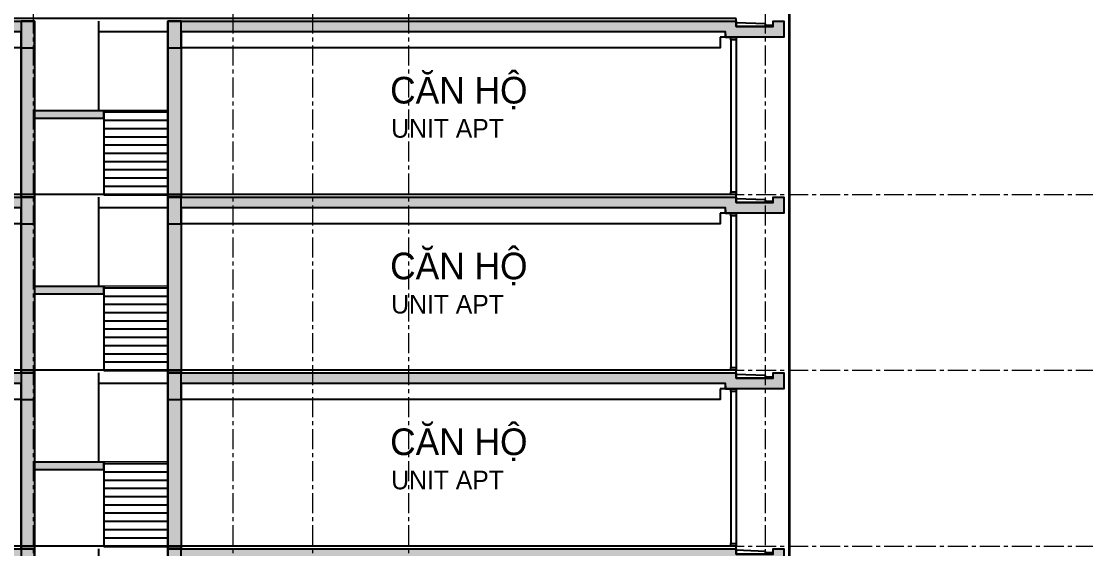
# Model space of a CAD drawing. Header units: millimetres. Extents: x -100356 to 314685, y 446 to 1273965.
# Drawn here: x 118527 to 138520, y 233136 to 243036 of the extents above; entities that cross this region are included whole.
import ezdxf
from ezdxf.xclip import XClip

# ---------------------------------------------------------------- set-up
doc = ezdxf.new("R2010")
doc.units = ezdxf.units.MM
doc.header["$XCLIPFRAME"] = 2
doc.linetypes.add('20180221 BF$0$Core - tb$0$HIDDEN', pattern=[0.375, 0.25, -0.125])
doc.linetypes.add('section$0$CENTER', pattern=[2, 1.25, -0.25, 0.25, -0.25])
for name, color, linetype, lineweight in [('@ color hatch', 7, 'Continuous', 13), ('Hatch-wall', 251, 'Continuous', 5), ('section$0$A-_FLORLEVL_E', 7, 'Continuous', 5), ('section$0$A-_WALL----_H', 1, 'Continuous', 18), ('section$0$NKC_TRUC', 8, 'section$0$CENTER', 13), ('section$0$S-_STRC----_E', 7, 'Continuous', 9)]:
    doc.layers.add(name, color=color, linetype=linetype, lineweight=lineweight)
for name, color, linetype in [('section$0$FIN', 3, 'Continuous'), ('section$0$KEN', 4, 'Continuous'), ('section$0$NAM', 3, 'Continuous'), ('section$0$STR', 7, 'Continuous'), ('STR', 7, 'Continuous')]:
    doc.layers.add(name, color=color, linetype=linetype)
doc.styles.add('section$0$Arial', font='Font - TrueType - Arial.ttf', dxfattribs={"width": 0.95, "height": 770})

# ---------------------------------------------------------------- blocks, each defined once
blk = doc.blocks.new('section$0$grid section')
at = {"layer": 'section$0$NKC_TRUC', "ltscale": 300}
for p, q in [((-141943.9, 75200), (0, 75200)), ((-141943.9, 71900), (0, 71900)), ((-141943.9, 68600), (0, 68600))]:
    blk.add_line(p, q, dxfattribs=at)
blk = doc.blocks.new('section$0$PHONG')
at = {"layer": 'section$0$NAM', "attachment_point": 1, "style": 'section$0$Arial'}
for s, width, insert, char_height in [('CĂN HỘ', 6747.84, (40890, 2091), 500), ('UNIT APT', 3815.51, (40910, 1299), 350)]:
    blk.add_mtext_dynamic_manual_height_columns(s, width=width, gutter_width=1, heights=[0], dxfattribs=dict(at, insert=insert, char_height=char_height))
blk = doc.blocks.new('section$0$ROOM 01')
at = {"layer": 'Hatch-wall', "ltscale": 0.5}
h = blk.add_hatch(color=256, dxfattribs=at)
h.dxf.hatch_style = 1
h.paths.add_polyline_path([(36485, 240516), (36485, 243810), (47160, 243810), (47160, 243710), (47860, 243710), (47860, 243810), (48060, 243810), (48060, 243510), (46960, 243510), (46960, 243610), (36735, 243610), (36735, 240516)])
h.paths.add_polyline_path([(16680, 243810), (16680, 243810), (33985, 243810), (33985, 242138), (35285, 242138), (35285, 241988), (33985, 241988), (33985, 240510), (33735, 240510), (33735, 243610), (26072, 243610), (26072, 243310), (25772, 243310), (25772, 243610), (16930, 243610), (16930, 243810)])
h.paths.add_polyline_path([(16930, 240516), (16680, 240516), (16680, 243810), (16930, 243810)])
h.paths.add_polyline_path([(-1440, 243810), (-1440, 243510), (-340, 243510), (-340, 243610), (8060, 243610), (8060, 243310), (8360, 243310), (8360, 243610), (11360, 243610), (11360, 243310), (11660, 243310), (11660, 243610), (13530, 243610), (13530, 240510), (13780, 240510), (13780, 243810), (-540, 243810), (-540, 243710), (-1240, 243710), (-1240, 243810)])
at = {"elevation": 0}
blk.add_lwpolyline([(35285, 241988), (35285, 242138)], dxfattribs=at)
at = {"layer": 'section$0$FIN'}
for p, q in [((48160, 243510, 0), (48160, 244910, 0)), ((47160, 243860, 0), (25772, 243860, 0)), ((35185, 243810, 0), (35185, 242138, 0)), ((47160, 243810, 0), (47160, 243860, 0)), ((47710, 243760, 0), (47160, 243780, 0)), ((47710, 243730, 0), (47710, 243760, 0)), ((47860, 243730, 0), (47710, 243730, 0)), ((47060, 243510, 0), (46860, 243510, 0)), ((46860, 243510, 0), (46860, 243460, 0)), ((47160, 243460, 0), (47160, 240610, 0)), ((36485, 242102, 0), (35285, 242102, 0)), ((35285, 241988, 0), (35285, 240554, 0)), ((36485, 241947, 0), (35285, 241947, 0)), ((36485, 241793, 0), (35285, 241793, 0)), ((36485, 241638, 0), (35285, 241638, 0)), ((36485, 241483, 0), (35285, 241483, 0)), ((36485, 241328, 0), (35285, 241328, 0)), ((36485, 241174, 0), (35285, 241174, 0)), ((36485, 241019, 0), (35285, 241019, 0)), ((36485, 240864, 0), (35285, 240864, 0)), ((36485, 240709, 0), (35285, 240709, 0)), ((35285, 240554, 0), (36485, 240554, 0)), ((36485, 240554, 0), (36485, 240709, 0))]:
    blk.add_line(p, q, dxfattribs=at)
at = {"layer": 'section$0$FIN', "elevation": 0}
for points in [[(36485, 243610), (35185, 243610)], [(46860, 243510), (46860, 243460), (46860, 243460), (46860, 243460), (46860, 243460), (46860, 243310), (36735, 243310)], [(33735, 243310), (25922, 243310)]]:
    blk.add_lwpolyline(points, dxfattribs=at)
for points in [[(47160, 243460), (47060, 243460), (47060, 243510), (47160, 243510)], [(47160, 240560), (47060, 240560), (47060, 240610), (47160, 240610)]]:
    blk.add_lwpolyline(points, close=True, dxfattribs=at)
at = {"layer": 'section$0$KEN'}
blk.add_line((47060, 243460, 0), (47060, 240610, 0), dxfattribs=at)
at = {"layer": 'section$0$S-_STRC----_E'}
for p, q in [((36485, 242138, 0), (33985, 242138, 0)), ((33985, 242138, 0), (33985, 241988, 0)), ((33985, 241988, 0), (35285, 241988, 0))]:
    blk.add_line(p, q, dxfattribs=at)
at = {"layer": 'section$0$STR', "ltscale": 10}
for p, q in [((47160, 243710, 0), (47160, 243810, 0)), ((47860, 243710, 0), (47160, 243710, 0)), ((48060, 243510, 0), (47160, 243510, 0)), ((33735, 243310, 0), (33735, 240510, 0)), ((33985, 243310, 0), (33985, 240510, 0)), ((36485, 243316, 0), (36485, 240516, 0)), ((36735, 243316, 0), (36735, 240516, 0))]:
    blk.add_line(p, q, dxfattribs=at)
at = {"layer": 'section$0$STR', "elevation": 0}
for points in [[(33735, 243310), (33985, 243310), (33985, 243810), (33735, 243810)], [(36485, 243310), (36735, 243310), (36735, 243810), (36485, 243810)]]:
    blk.add_lwpolyline(points, close=True, dxfattribs=at)
at = {"layer": 'section$0$STR', "ltscale": 10, "elevation": 0}
for points in [[(47860, 243710), (47860, 243810), (48060, 243810), (48060, 243510), (47860, 243510)], [(33735, 243610), (26072, 243610)], [(46960, 243560), (46960, 243610), (36735, 243610)], [(46960, 243560), (46960, 243510), (47160, 243510), (47160, 243510)]]:
    blk.add_lwpolyline(points, dxfattribs=at)
at = {"layer": 'STR', "ltscale": 0.5, "elevation": 0}
for points in [[(16680, 243310), (16680, 243810), (33985, 243810), (33985, 242138), (35285, 242138), (35285, 241988), (33985, 241988), (33985, 240510), (33735, 240510), (33735, 243610), (26072, 243610), (26072, 243310), (25772, 243310), (25772, 243610), (16930, 243610), (16930, 243310)], [(36485, 240516), (36485, 243810), (47160, 243810), (47160, 243710), (47860, 243710), (47860, 243810), (48060, 243810), (48060, 243510), (46960, 243510), (46960, 243610), (36735, 243610), (36735, 240516)]]:
    blk.add_lwpolyline(points, close=True, dxfattribs=at)
at = {"layer": 'section$0$STR'}
blk.add_blockref('section$0$PHONG', (-227, 240676), dxfattribs=at)
blk = doc.blocks.new('section')
at = {"layer": 'section$0$A-_WALL----_H', "linetype": '20180221 BF$0$Core - tb$0$HIDDEN', "ltscale": 300, "const_width": 50}
blk.add_lwpolyline([(282815, 450), (282815, 94329)], dxfattribs=at)
at = {"layer": 'section$0$NKC_TRUC', "ltscale": 300}
for p, q in [((268611, 95993), (268611, -15127)), ((272361, 95993), (272361, -15127)), ((273861, 95993), (273861, -15127)), ((275661, 95993), (275661, -15127)), ((282361, 95993), (282361, -15127))]:
    blk.add_line(p, q, dxfattribs=at)
at = {"layer": 'section$0$A-_FLORLEVL_E'}
blk.add_blockref('section$0$grid section', (298305, 0), dxfattribs=at)
at = {"layer": 'section$0$STR'}
for p in [(234655, -165360), (234655, -168660), (234655, -171960), (234655, -175260)]:
    blk.add_blockref('section$0$ROOM 01', p, dxfattribs=at)

msp = doc.modelspace()

# ---------------------------------------------------------------- block references
at = {"layer": '@ color hatch', "ltscale": 0.5}
ref = msp.add_blockref('section', (-149862.3, 164586), dxfattribs=at)
XClip(ref).set_block_clipping_path([(169394.0948857647, -24157.8838648469), (313883.7615168951, 101394.6180912155)])

doc.saveas('drawing.dxf')
